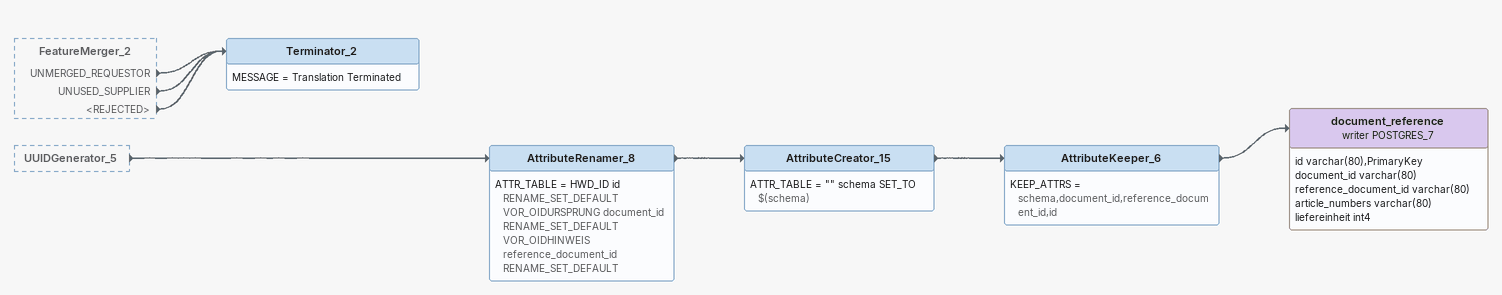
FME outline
FeatureMerger_2 [outside]
    UNMERGED_REQUESTOR -> Terminator_2
    UNUSED_SUPPLIER -> Terminator_2
    <REJECTED> -> Terminator_2
UUIDGenerator_5 [outside]
    -> AttributeRenamer_8
AttributeRenamer_8
    ATTR_TABLE = HWD_ID id RENAME_SET_DEFAULT  VOR_OIDURSPRUNG document_id RENAME_SET_DEFAULT  VOR_OIDHINWEIS reference_document_id RENAME_SET_DEFAULT
    -> AttributeCreator_15
AttributeCreator_15
    ATTR_TABLE = "" schema SET_TO $(schema)
    -> AttributeKeeper_6
AttributeKeeper_6
    KEEP_ATTRS = schema,document_id,reference_document_id,id
    -> document_reference (writer POSTGRES_7)
document_reference (writer POSTGRES_7)
    attributes: id varchar(80),PrimaryKey, document_id varchar(80), reference_document_id varchar(80), article_numbers varchar(80), liefereinheit int4
Terminator_2
    MESSAGE = Translation Terminated
